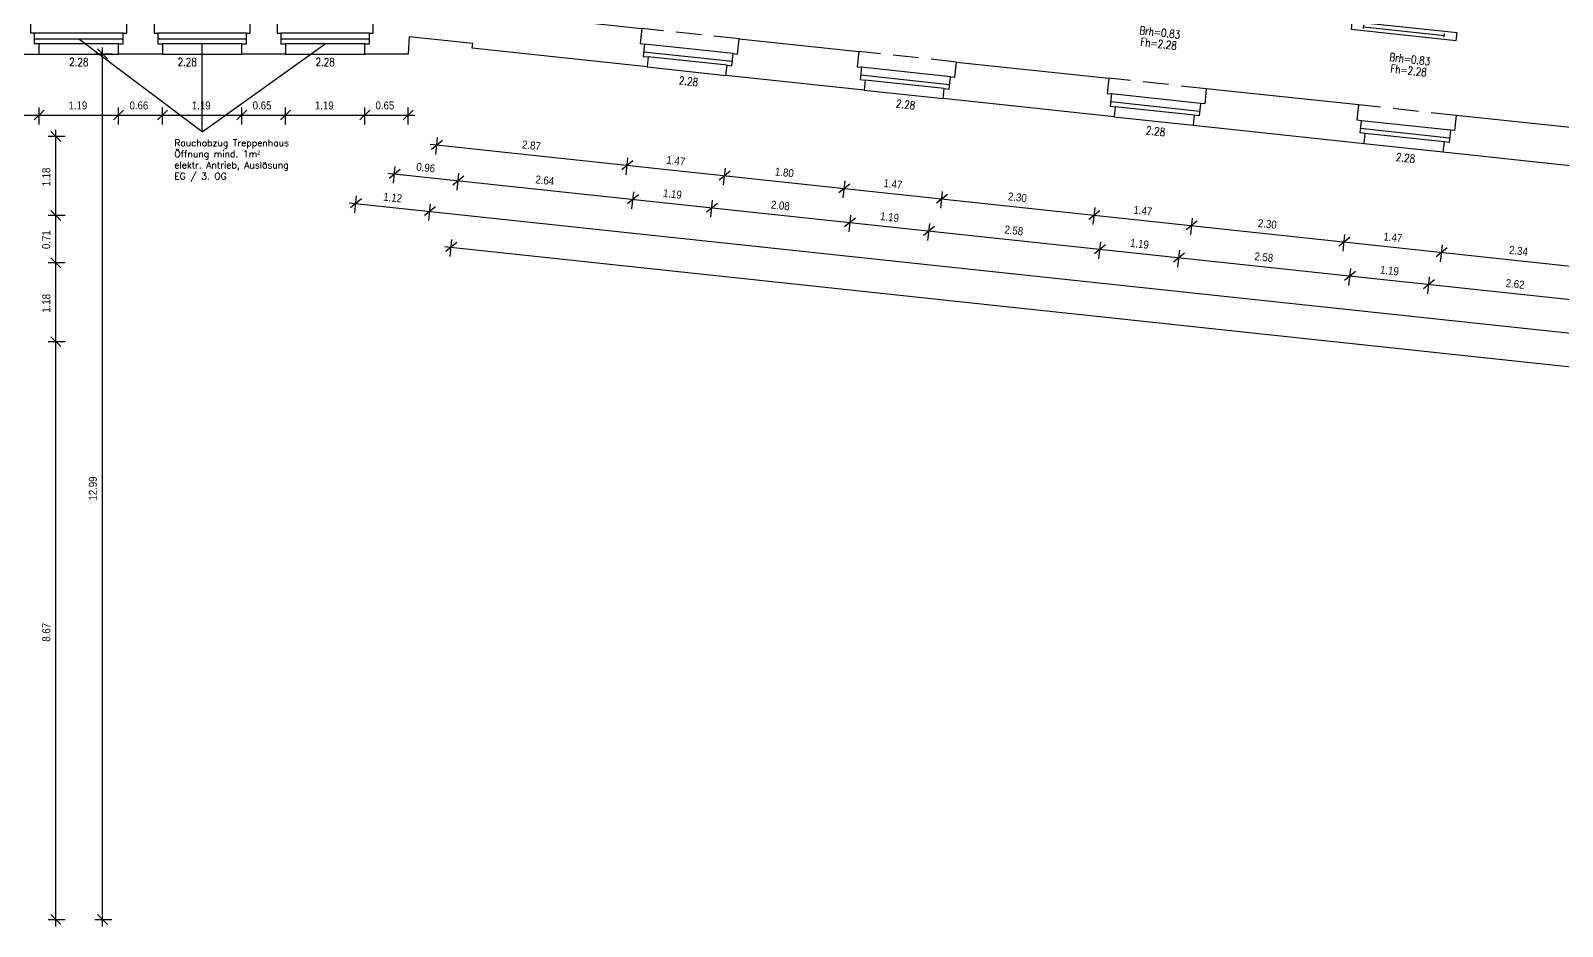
# Model space of a CAD drawing. Header units: metres. Extents: x -364 to -248, y 1030 to 1089.
# Drawn here: x -346.75 to -323.78, y 1051.35 to 1064.79 of the extents above; entities that cross this region are included whole.
import ezdxf
from ezdxf.enums import TextEntityAlignment as Align

# ---------------------------------------------------------------- set-up
doc = ezdxf.new("R2010")
doc.units = ezdxf.units.M
doc.header["$LTSCALE"] = 0.03
doc.linetypes.add('AUSGEZOGEN', pattern=[0])
doc.linetypes.add('STRICHLINIE', pattern=[19.05, 12.7, -6.35])
doc.layers.get('0').update_dxf_attribs({"linetype": 'CONTINUOUS'})
for name, color, linetype in [('A_ansicht', 9, 'CONTINUOUS'), ('A_Bemaßung', 2, 'CONTINUOUS'), ('A_BRANDSCHUTZ', 10, 'CONTINUOUS'), ('A_fenster', 7, 'CONTINUOUS'), ('A_höhen', 3, 'CONTINUOUS'), ('A_text', 5, 'CONTINUOUS'), ('A_verdeckt', 8, 'STRICHLINIE'), ('A_wände', 6, 'CONTINUOUS'), ('E__LEUCHTEN', 6, 'AUSGEZOGEN')]:
    doc.layers.add(name, color=color, linetype=linetype)
doc.styles.add('BOLDSIMP_FNT', font='TXT', dxfattribs={"height": 1})
doc.styles.add('PITSIMP8', font='PITSIMP8.SHX')
doc.styles.add('SIMPLEX', font='simplex.shx', dxfattribs={"height": 0.1})

# ---------------------------------------------------------------- blocks, each defined once
blk = doc.blocks.new('SLASH1')
at = {"layer": 'A_Bemaßung', "color": 2, "linetype": 'Continuous'}
for p, q in [((0.07663, 0.07663), (-0.07319, -0.07319)), ((0, -0.14068), (0, 0.11466))]:
    blk.add_line(p, q, dxfattribs=at)
blk = doc.blocks.new('2DEL_458')
for p, q in [((-0.384, -0.236), (-0.384, 0.236)), ((0.384, -0.236), (0.384, 0.236)), ((-0.384, 0), (0.384, 0))]:
    blk.add_line(p, q)
blk.add_lwpolyline([(-0.5, -0.5), (0.5, -0.5), (0.5, 0.5), (-0.5, 0.5)], close=True)
at = {"style": 'PITSIMP8', "flags": 9}
for tag, p in [('RAUM/GRUPPE', (-0.03, 0.159)), ('BEZEICHNUNG', (-0.03, 0.179)), ('VOLUMENSTROM', (-0.03, 0.039)), ('DRUCK/-STUFE', (-0.03, 0.019)), ('POS.NR.G-LV', (-0.03, 0.139)), ('ANSCHLUSS', (-0.03, -0.001)), ('KENNUNG', (-0.03, 0.079)), ('LEISTUNG', (-0.03, 0.059)), ('FABRIKAT', (-0.03, 0.119)), ('TYP', (-0.03, 0.099)), ('SPANNUNG/FREQUENZ', (-0.03, -0.121)), ('TEMPERATUR', (-0.03, -0.061)), ('SCHUTZART', (-0.03, -0.101)), ('DREHZAHL', (-0.03, -0.081)), ('GROESSE', (-0.03, -0.021)), ('GEWICHT', (-0.03, -0.141)), ('DN', (-0.03, -0.041)), ('FREI', (-0.03, -0.161)), ('FREI', (-0.03, -0.181)), ('FREI', (-0.03, -0.201))]:
    blk.add_attdef(tag, text='', height=0.01, dxfattribs=at).set_placement(p, align=Align.MIDDLE)

msp = doc.modelspace()

# ---------------------------------------------------------------- linework, layer by layer
at = {"layer": 'A_ansicht', "color": 9, "linetype": 'Continuous'}
for p, q in [((-345.35944, 1064.74689), (-346.68934, 1064.74692)), ((-343.50952, 1064.74692), (-344.83947, 1064.7469)), ((-341.66465, 1064.74689), (-342.99457, 1064.7469)), ((-336.20919, 1064.44142), (-337.54152, 1064.58379)), ((-346.61935, 1064.43489), (-345.42943, 1064.4349)), ((-344.76945, 1064.43488), (-343.57955, 1064.43489)), ((-342.92459, 1064.43489), (-341.73465, 1064.43487)), ((-337.50273, 1064.24121), (-336.31954, 1064.11483)), ((-332.95296, 1064.09341), (-334.28529, 1064.2358)), ((-334.24647, 1063.89343), (-333.06327, 1063.76707)), ((-329.20454, 1063.69282), (-330.53687, 1063.83522)), ((-330.49802, 1063.49308), (-329.31481, 1063.36671)), ((-325.45602, 1063.29223), (-326.78834, 1063.43462)), ((-326.74946, 1063.09273), (-325.56627, 1062.96636))]:
    msp.add_line(p, q, dxfattribs=at)
at = {"layer": 'A_Bemaßung', "linetype": 'Continuous'}
for p, q in [((-345.66909, 1051.3452), (-345.6691, 1064.53488)), ((-347.30779, 1063.51827), (-340.98563, 1063.51827)), ((-346.36714, 1051.3452), (-346.36715, 1063.29705)), ((-340.75434, 1063.08008), (-292.79708, 1057.95494)), ((-341.39015, 1062.64518), (-292.91215, 1057.46438)), ((-341.97108, 1062.20442), (-292.90334, 1056.96059)), ((-340.54136, 1061.54879), (-293.97011, 1056.57174))]:
    msp.add_line(p, q, dxfattribs=at)
at = {"layer": 'A_fenster', "linetype": 'Continuous'}
for p, q in [((-345.35943, 1064.65691), (-346.68934, 1064.65693)), ((-345.42943, 1064.58691), (-346.61934, 1064.58691)), ((-343.50954, 1064.65691), (-344.83947, 1064.65691)), ((-343.57954, 1064.5869), (-344.76947, 1064.58693)), ((-341.66466, 1064.65691), (-342.99458, 1064.65691)), ((-341.73467, 1064.58692), (-342.92456, 1064.58692)), ((-336.22193, 1064.32209), (-337.55427, 1064.46448)), ((-336.30341, 1064.26543), (-337.48661, 1064.39188)), ((-332.9657, 1063.9741), (-334.29804, 1064.11649)), ((-333.04719, 1063.91744), (-334.23038, 1064.04389)), ((-329.21729, 1063.57351), (-330.54962, 1063.71591)), ((-329.29878, 1063.51684), (-330.48195, 1063.64331)), ((-325.46878, 1063.1729), (-326.80109, 1063.3153)), ((-325.55026, 1063.11625), (-326.73345, 1063.2427))]:
    msp.add_line(p, q, dxfattribs=at)
at = {"layer": 'A_text', "linetype": 'Continuous'}
for q in [(-346.02438, 1064.65692), (-344.17451, 1064.58692), (-342.32961, 1064.58692)]:
    msp.add_line((-344.1756, 1063.26974), q, dxfattribs=at)
at = {"layer": 'A_verdeckt'}
for p, q in [((-336.12013, 1064.66319), (-337.58171, 1064.81938)), ((-332.8639, 1064.3152), (-334.32548, 1064.47139)), ((-329.11547, 1063.91461), (-330.57706, 1064.07079)), ((-325.36694, 1063.51399), (-326.82863, 1063.67019))]:
    msp.add_line(p, q, dxfattribs=at)
at = {"layer": 'A_wände', "linetype": 'Continuous'}
for points in [[(-340.12315, 1064.52108), (-340.11541, 1064.59372), (-341.07048, 1064.69537), (-341.08564, 1064.43488), (-341.73465, 1064.43488), (-341.73466, 1064.58692), (-341.66465, 1064.58693), (-341.66465, 1064.7469), (-341.60967, 1064.74692), (-341.60966, 1065.00442), (-341.56694, 1065.00442), (-341.53964, 1065.30044), (-340.57963, 1065.29144), (-340.56364, 1065.37144), (-340.41063, 1065.35509), (-340.43529, 1065.12435), (-337.58171, 1064.81939), (-337.60615, 1064.5907), (-337.54152, 1064.5838), (-337.56119, 1064.39986), (-337.48661, 1064.39188), (-337.50272, 1064.24121), (-340.12315, 1064.52108)], [(-346.74434, 1064.74691), (-346.74435, 1065.00442), (-347.21605, 1065.00442), (-347.21658, 1065.12441), (-347.87604, 1065.12441), (-347.87605, 1065.00442), (-347.99603, 1065.00442), (-347.99604, 1064.29984), (-347.77354, 1064.29985), (-347.77356, 1063.33956), (-347.51857, 1063.33956), (-347.51856, 1063.26706), (-347.34357, 1063.26706), (-347.34358, 1063.19706), (-347.20779, 1063.19706), (-347.20779, 1064.43489), (-346.61935, 1064.43489), (-346.61934, 1064.58692), (-346.68934, 1064.58692), (-346.68934, 1064.74692), (-346.74434, 1064.74691)], [(-344.83947, 1064.58692), (-344.76946, 1064.58692), (-344.76946, 1064.43488), (-345.42942, 1064.43489), (-345.42943, 1064.58692), (-345.35942, 1064.58693), (-345.35943, 1064.7469), (-345.30444, 1064.74691), (-345.30443, 1065.00442), (-344.89445, 1065.00442), (-344.89446, 1064.7469), (-344.83947, 1064.74691), (-344.83947, 1064.58692)], [(-343.45455, 1065.00442), (-343.04958, 1065.00442), (-343.04957, 1064.74692), (-342.99457, 1064.7469), (-342.99457, 1064.58693), (-342.92457, 1064.58692), (-342.92458, 1064.43489), (-343.57955, 1064.43489), (-343.57954, 1064.58692), (-343.50955, 1064.58692), (-343.50953, 1064.74692), (-343.45454, 1064.7469), (-343.45455, 1065.00442)], [(-336.20919, 1064.44142), (-336.14457, 1064.43451), (-336.12013, 1064.66319), (-334.32548, 1064.4714), (-334.34992, 1064.24272), (-334.28529, 1064.23581), (-334.30495, 1064.05187), (-334.23038, 1064.0439), (-334.24647, 1063.89343), (-336.31953, 1064.11484), (-336.30342, 1064.26544), (-336.22885, 1064.25747), (-336.20919, 1064.44142)], [(-330.57706, 1064.0708), (-330.60151, 1063.84212), (-330.53687, 1063.83522), (-330.55652, 1063.65127), (-330.48196, 1063.64331), (-330.49802, 1063.49309), (-333.06327, 1063.76706), (-333.04719, 1063.91745), (-332.97263, 1063.90948), (-332.95296, 1064.09342), (-332.88835, 1064.08652), (-332.86391, 1064.3152), (-330.57706, 1064.0708)], [(-326.78835, 1063.43462), (-326.85307, 1063.44154), (-326.82863, 1063.6702), (-329.11547, 1063.91461), (-329.13991, 1063.68593), (-329.20454, 1063.69283), (-329.2242, 1063.50889), (-329.29877, 1063.51686), (-329.31481, 1063.36672), (-326.74946, 1063.09273), (-326.73344, 1063.24271), (-326.80801, 1063.25068), (-326.78835, 1063.43462)], [(-322.96124, 1062.68814), (-322.94524, 1062.83787), (-323.01981, 1062.84583), (-323.00015, 1063.02978), (-323.06479, 1063.03668), (-323.04036, 1063.26536), (-325.36695, 1063.514), (-325.39139, 1063.28533), (-325.45603, 1063.29223), (-325.47568, 1063.10829), (-325.55026, 1063.11625), (-325.56627, 1062.96637), (-322.96124, 1062.68814)]]:
    msp.add_lwpolyline(points, dxfattribs=at)

# ---------------------------------------------------------------- block references
at = {"layer": 'A_Bemaßung', "color": 7}
for p, rotation in [((-345.6691, 1064.43488), 90), ((-346.36715, 1063.19705), 90), ((-340.6549, 1063.06946), 353.8999999999999), ((-337.80131, 1062.7645), 353.8999999999999), ((-341.29072, 1062.63456), 353.8999999999999), ((-340.33569, 1062.5325), 353.8999999999999), ((-336.33973, 1062.60829), 353.8999999999999), ((-334.54509, 1062.41651), 353.8999999999999), ((-341.87165, 1062.1938), 353.8999999999999), ((-340.76116, 1062.07512), 353.8999999999999), ((-337.71525, 1062.25245), 353.8999999999999), ((-336.53207, 1062.126), 353.8999999999999), ((-333.0835, 1062.26031), 353.8999999999999), ((-346.36716, 1062.01214), 90), ((-334.45903, 1061.90446), 353.8999999999999), ((-330.79666, 1062.01592), 353.8999999999999), ((-329.33507, 1061.85971), 353.8999999999999), ((-333.27583, 1061.77802), 353.8999999999999), ((-327.04823, 1061.61533), 353.8999999999999), ((-340.44193, 1061.53815), 353.8999999999999), ((-330.71061, 1061.50387), 353.8999999999999), ((-329.5274, 1061.37742), 353.8999999999999), ((-325.58655, 1061.45911), 353.8999999999999), ((-346.36714, 1061.30217), 90), ((-326.96207, 1061.10326), 353.8999999999999), ((-325.77889, 1060.97683), 353.8999999999999), ((-346.36716, 1060.11725), 90), ((-346.36714, 1051.44521), 90), ((-345.66908, 1051.44521), 90)]:
    msp.add_blockref('SLASH1', p, dxfattribs=dict(at, rotation=rotation))
at = {"layer": 'A_Bemaßung', "color": 7, "yscale": 0.999999}
for p in [(-346.61935, 1063.51826), (-345.42942, 1063.51827), (-344.76945, 1063.51827), (-343.57956, 1063.51826), (-342.92459, 1063.51827), (-341.73464, 1063.51826), (-341.08564, 1063.51827)]:
    msp.add_blockref('SLASH1', p, dxfattribs=at)
at = {"layer": 'E__LEUCHTEN', "color": 7, "linetype": 'Continuous', "ltscale": 5, "xscale": 1.584999999999992, "yscale": 0.11200000000008, "zscale": 1.585, "rotation": 353.8999905678065}
msp.add_blockref('2DEL_458', (-326.14985, 1064.77928), dxfattribs=at)

# ---------------------------------------------------------------- texts
at = {"layer": 'A_Bemaßung', "color": 7, "linetype": 'Continuous', "style": 'BOLDSIMP_FNT', "width": 0.9}
for s, rotation, p in [('1.19', 359.8, (-346.17865, 1063.56827)), ('0.66', 359.8, (-345.26401, 1063.56827)), ('1.19', 359.8, (-344.32878, 1063.56827)), ('0.65', 359.8, (-343.41663, 1063.56826)), ('1.19', 359.8, (-342.48389, 1063.56826)), ('0.65', 359.8, (-341.57471, 1063.56826)), ('2.87', 353.8, (-339.38643, 1062.98419)), ('1.47', 353.8, (-337.22117, 1062.75277)), ('1.18', 89.8, (-346.41715, 1062.44774)), ('0.96', 353.8, (-340.97152, 1062.65073)), ('1.80', 353.8, (-335.59305, 1062.57878)), ('2.64', 353.8, (-339.18635, 1062.45995)), ('1.19', 353.8, (-337.27176, 1062.25534)), ('1.47', 353.8, (-333.96494, 1062.40479)), ('1.12', 353.8, (-341.46705, 1062.20083)), ('2.08', 353.8, (-335.65388, 1062.08244)), ('2.30', 353.8, (-332.09841, 1062.20532)), ('1.19', 353.8, (-334.01553, 1061.90736)), ('1.47', 353.8, (-330.21651, 1062.0042)), ('2.30', 353.8, (-328.34999, 1061.80472)), ('0.71', 89.8, (-346.41716, 1061.50801)), ('2.58', 353.8, (-332.15155, 1061.70815)), ('1.47', 353.8, (-326.46804, 1061.60361)), ('1.19', 353.8, (-330.2671, 1061.50676)), ('2.34', 353.8, (-324.58413, 1061.40227)), ('2.58', 353.8, (-328.40307, 1061.30756)), ('1.19', 353.8, (-326.51858, 1061.10615)), ('2.62', 353.8, (-324.63471, 1060.90484)), ('1.18', 89.8, (-346.41715, 1060.55285)), ('12.99', 89.8, (-345.71909, 1057.73433)), ('8.67', 89.8, (-346.41715, 1055.61665))]:
    msp.add_text(s, height=0.12, rotation=rotation, dxfattribs=at).set_placement(p, align=Align.BOTTOM_LEFT)
at = {"layer": 'A_BRANDSCHUTZ', "linetype": 'Continuous', "insert": (-344.592, 1063.15239), "char_height": 0.1, "width": 1.9185929, "attachment_point": 1, "style": 'SIMPLEX'}
msp.add_mtext('Rauchabzug Treppenhaus\\PÖffnung mind. 1m\\fArial|b0|i0|c0|p34;²\\P\\Fsimplex.shx;elektr. Antrieb, Auslösung EG / 3. OG', dxfattribs=at)
at = {"layer": 'A_höhen', "linetype": 'Continuous', "style": 'SIMPLEX', "width": 0.8}
for s, rotation, p in [('Brh=0.83', 353.5, (-329.81204, 1064.7581)), ('Fh=2.28', 353.5, (-329.8301, 1064.58907)), ('2.28', 359.5, (-346.02424, 1064.31487)), ('2.28', 359.5, (-344.39878, 1064.31489)), ('2.28', 359.5, (-342.32962, 1064.31487)), ('Brh=0.83', 353.5, (-326.06356, 1064.3575)), ('Fh=2.28', 353.5, (-326.08161, 1064.18848)), ('2.28', 353.5, (-336.88051, 1064.02579)), ('2.28', 353.5, (-333.62428, 1063.6778)), ('2.28', 353.5, (-329.87586, 1063.27721)), ('2.28', 353.5, (-326.12734, 1062.87659))]:
    msp.add_text(s, height=0.12, rotation=rotation, dxfattribs=at).set_placement(p, align=Align.MIDDLE_CENTER)

doc.saveas('drawing.dxf')
